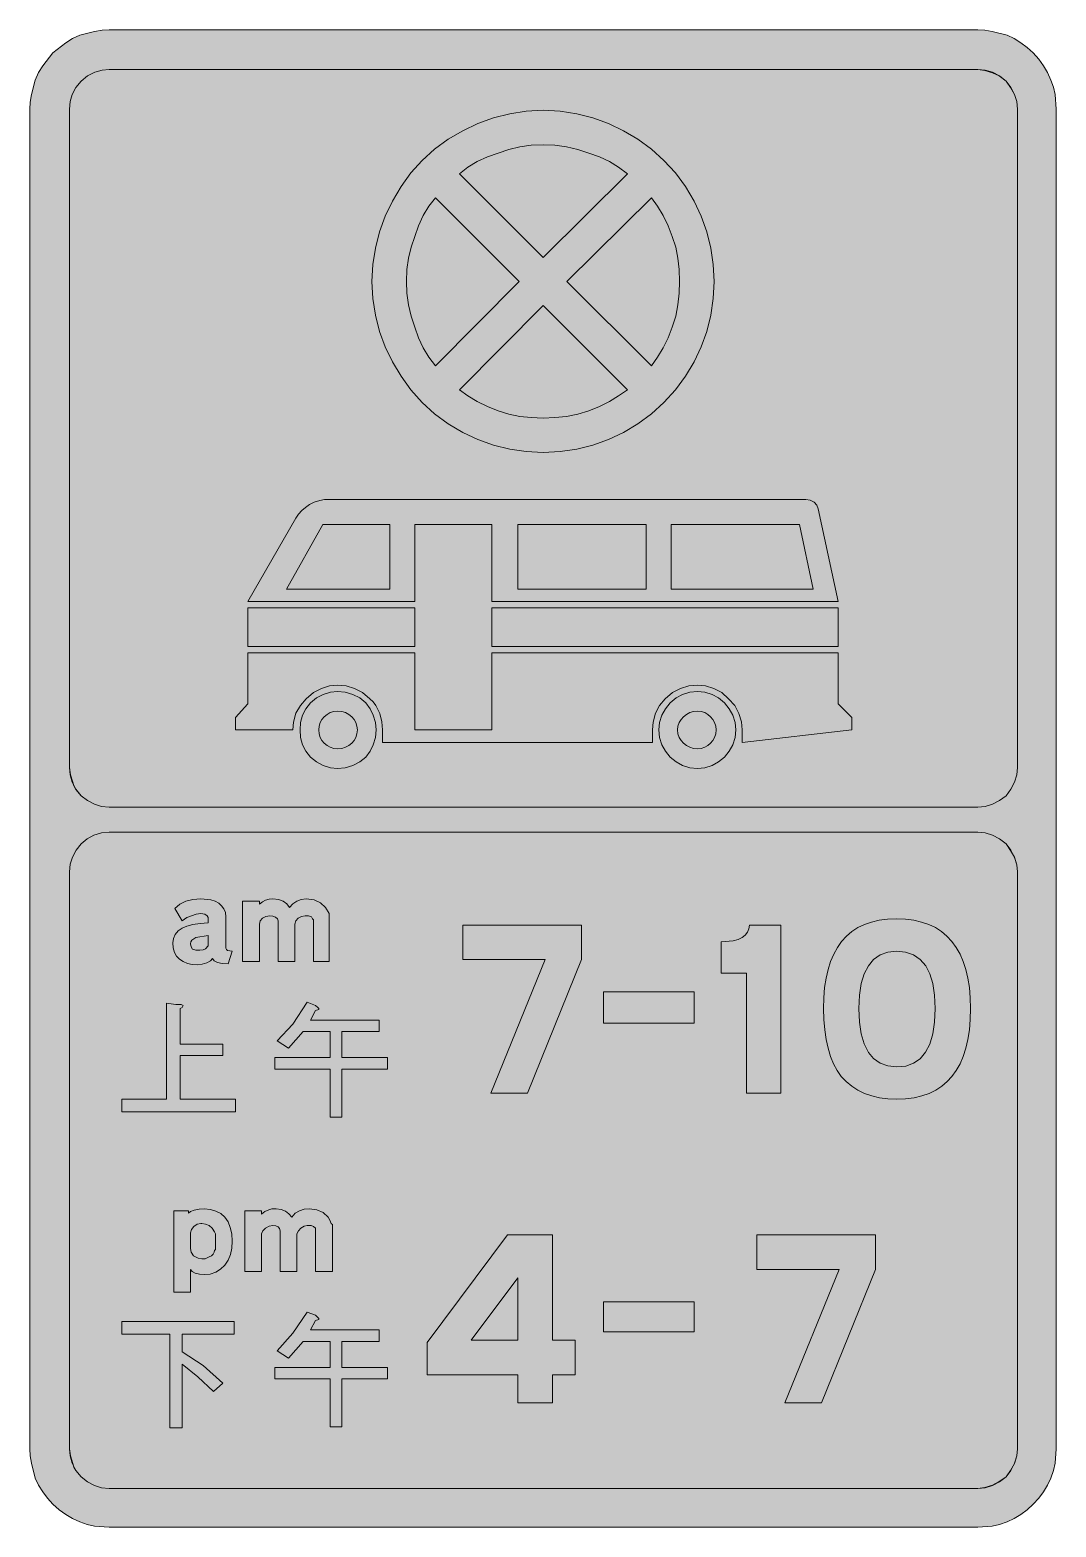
# Model space of a CAD drawing. Header units: metres. Extents: x 196 to 373, y 6 to 264.
import ezdxf

# ---------------------------------------------------------------- set-up
doc = ezdxf.new("R2010")
doc.units = ezdxf.units.M
for name, color, linetype, true_color in [('FILL_BLACK_000000', 7, 'Continuous', 0x000000), ('FILL_BLUE_0000FF', 7, 'Continuous', 0x0000ff), ('FILL_RED_FF0000', 7, 'Continuous', 0xff0000), ('FILL_WHITE_FFFFFF', 7, 'Continuous', 0xffffff), ('FILL_YELLOW_FFFF00', 7, 'Continuous', 0xffff00)]:
    doc.layers.add(name, color=color, linetype=linetype, true_color=true_color)

msp = doc.modelspace()

# ---------------------------------------------------------------- hatches: boundary and pattern name
at = {"layer": 'FILL_BLACK_000000', "true_color": 0x000000}
h = msp.add_hatch(color=7, dxfattribs=at)
h.dxf.hatch_style = 1
h.paths.add_polyline_path([(362.27, 263.63), (364.86, 262.98), (366.07, 262.38), (367.25, 261.65), (368.35, 260.83), (369.36, 259.92), (370.34, 258.83), (371.16, 257.71), (371.84, 256.53), (372.42, 255.24), (372.86, 254), (373.14, 252.72), (373.32, 250.2), (373.32, 19.08), (373.14, 16.63), (372.86, 15.36), (372.42, 14.04), (371.84, 12.83), (371.16, 11.65), (370.34, 10.55), (369.36, 9.54), (368.35, 8.56), (367.25, 7.74), (366.07, 7.06), (364.86, 6.48), (363.54, 6.04), (362.27, 5.76), (359.82, 5.58), (209.88, 5.58), (207.36, 5.76), (206.08, 6.04), (204.84, 6.48), (203.55, 7.06), (202.37, 7.74), (201.25, 8.56), (200.16, 9.54), (199.25, 10.55), (198.43, 11.65), (197.7, 12.83), (197.1, 14.04), (196.45, 16.63), (196.26, 17.86), (196.2, 19.08), (196.2, 250.2), (196.26, 251.44), (196.45, 252.72), (197.1, 255.24), (197.7, 256.53), (198.43, 257.71), (200.16, 259.92), (202.37, 261.65), (203.55, 262.38), (204.84, 262.98), (207.36, 263.63), (208.64, 263.82), (209.88, 263.88), (359.82, 263.88), (361.04, 263.82), (362.27, 263.63)])
h.paths.add_polyline_path([(206.16, 255.98), (205.02, 255.06), (204.1, 253.95), (203.49, 252.76), (203.15, 251.52), (203.04, 250.2), (203.04, 136.62), (203.15, 135.38), (203.49, 134.12), (204.1, 132.9), (205.02, 131.76), (206.13, 130.92), (207.32, 130.3), (208.56, 129.91), (209.88, 129.78), (359.82, 129.78), (361.06, 129.91), (362.32, 130.3), (363.54, 130.92), (364.68, 131.76), (365.52, 132.9), (366.14, 134.12), (366.53, 135.38), (366.66, 136.62), (366.66, 250.2), (366.53, 251.52), (366.14, 252.76), (365.52, 253.95), (364.68, 255.06), (363.54, 255.98), (362.32, 256.59), (361.06, 256.93), (359.82, 257.04), (209.88, 257.04), (208.64, 256.93), (207.38, 256.59), (206.16, 255.98)], flags=16)
h.paths.add_polyline_path([(207.25, 124.94), (206.06, 124.32), (205.02, 123.48), (204.18, 122.37), (203.56, 121.18), (203.17, 119.94), (203.04, 118.62), (203.04, 19.08), (203.15, 17.84), (203.49, 16.58), (204.1, 15.36), (205.02, 14.22), (206.13, 13.38), (207.32, 12.76), (208.56, 12.37), (209.88, 12.24), (359.82, 12.24), (361.06, 12.37), (362.32, 12.76), (363.54, 13.38), (364.68, 14.22), (365.52, 15.36), (366.14, 16.58), (366.53, 17.84), (366.66, 19.08), (366.66, 118.62), (366.53, 119.81), (366.12, 121.14), (365.47, 122.31), (364.68, 123.48), (363.54, 124.32), (362.32, 124.94), (361.06, 125.33), (359.82, 125.46), (209.88, 125.46), (208.54, 125.33), (207.25, 124.94)], flags=16)
h = msp.add_hatch(color=7, dxfattribs=at)
h.dxf.hatch_style = 1
h.paths.add_polyline_path([(332.28, 181.26), (335.7, 165.24), (275.94, 165.24), (275.94, 178.56), (262.62, 178.56), (262.62, 165.24), (233.82, 165.24), (242.1, 179.64), (242.57, 180.31), (243.13, 180.94), (243.77, 181.51), (244.44, 181.98), (245.27, 182.41), (246.24, 182.7), (247.05, 182.86), (247.86, 182.88), (330.12, 182.88), (330.89, 182.75), (331.54, 182.41), (332.02, 181.89), (332.28, 181.26)])
h.paths.add_polyline_path([(302.58, 178.56), (280.44, 178.56), (280.44, 167.4), (302.58, 167.4), (302.58, 178.56)], flags=16)
h.paths.add_polyline_path([(331.38, 167.4), (329.04, 178.56), (306.9, 178.56), (306.9, 167.4), (331.38, 167.4)], flags=16)
h.paths.add_polyline_path([(246.78, 178.56), (240.48, 167.4), (258.3, 167.4), (258.3, 178.56), (246.78, 178.56)], flags=16)
h = msp.add_hatch(color=7, dxfattribs=at)
h.dxf.hatch_style = 1
h.paths.add_polyline_path([(262.62, 164.16), (262.62, 157.5), (233.82, 157.5), (233.82, 164.16), (262.62, 164.16)])
h = msp.add_hatch(color=7, dxfattribs=at)
h.dxf.hatch_style = 1
h.paths.add_polyline_path([(335.7, 164.16), (335.7, 157.5), (275.94, 157.5), (275.94, 164.16), (335.7, 164.16)])
h = msp.add_hatch(color=7, dxfattribs=at)
h.dxf.hatch_style = 1
h.paths.add_polyline_path([(338.04, 145.26), (338.04, 143.1), (319.14, 140.94), (319.14, 143.1), (319, 144.5), (318.58, 145.93), (317.85, 147.3), (316.8, 148.5), (315.6, 149.55), (314.23, 150.28), (312.8, 150.7), (311.4, 150.84), (309.92, 150.7), (308.47, 150.28), (307.1, 149.55), (305.82, 148.5), (304.87, 147.31), (304.2, 145.98), (303.79, 144.47), (303.66, 143.1), (303.66, 140.94), (257.04, 140.94), (257.04, 143.1), (256.93, 144.5), (256.57, 145.93), (255.9, 147.3), (255.44, 147.93), (254.88, 148.5), (253.6, 149.55), (252.22, 150.28), (250.78, 150.7), (249.3, 150.84), (247.92, 150.7), (246.53, 150.28), (245.17, 149.55), (243.9, 148.5), (242.93, 147.31), (242.1, 145.98), (241.69, 144.47), (241.56, 143.1), (231.66, 143.1), (231.66, 145.26), (233.82, 147.6), (233.82, 156.42), (262.62, 156.42), (262.62, 143.1), (275.94, 143.1), (275.94, 156.42), (335.7, 156.42), (335.7, 147.6), (338.04, 145.26)])
h = msp.add_hatch(color=7, dxfattribs=at)
h.dxf.hatch_style = 1
h.paths.add_polyline_path([(255.47, 140.56), (254.9, 139.43), (254.16, 138.42), (253.12, 137.58), (251.93, 136.96), (250.64, 136.57), (249.3, 136.44), (248.06, 136.57), (246.83, 136.96), (245.66, 137.58), (244.62, 138.42), (243.81, 139.43), (243.25, 140.56), (242.92, 141.79), (242.82, 143.1), (242.92, 144.41), (243.25, 145.64), (243.81, 146.77), (244.62, 147.78), (245.66, 148.62), (246.83, 149.24), (248.06, 149.63), (249.3, 149.76), (250.64, 149.63), (251.93, 149.24), (253.12, 148.62), (254.16, 147.78), (254.9, 146.77), (255.47, 145.64), (255.83, 144.41), (255.96, 143.1), (255.83, 141.79), (255.47, 140.56)])
h.paths.add_polyline_path([(252.46, 144.37), (252.16, 144.92), (251.75, 145.39), (251.25, 145.79), (250.67, 146.09), (250.02, 146.27), (249.3, 146.34), (248.64, 146.27), (248.03, 146.09), (247.48, 145.79), (247.01, 145.39), (246.61, 144.92), (246.31, 144.37), (246.13, 143.76), (246.06, 143.1), (246.13, 142.44), (246.31, 141.83), (246.61, 141.28), (247.01, 140.8), (247.48, 140.41), (248.03, 140.11), (248.64, 139.93), (249.3, 139.86), (250.02, 139.93), (250.67, 140.11), (251.25, 140.41), (251.75, 140.8), (252.16, 141.28), (252.46, 141.83), (252.65, 142.44), (252.72, 143.1), (252.65, 143.76), (252.46, 144.37)], flags=16)
h = msp.add_hatch(color=7, dxfattribs=at)
h.dxf.hatch_style = 1
h.paths.add_polyline_path([(317.54, 140.56), (316.92, 139.43), (316.08, 138.42), (315.07, 137.58), (313.94, 136.96), (312.71, 136.57), (311.4, 136.44), (310.09, 136.57), (308.86, 136.96), (307.73, 137.58), (306.72, 138.42), (305.88, 139.43), (305.26, 140.56), (304.87, 141.79), (304.74, 143.1), (304.87, 144.41), (305.26, 145.64), (305.88, 146.77), (306.72, 147.78), (307.73, 148.62), (308.86, 149.24), (310.09, 149.63), (311.4, 149.76), (312.71, 149.63), (313.94, 149.24), (315.07, 148.62), (316.08, 147.78), (316.92, 146.77), (317.54, 145.64), (317.93, 144.41), (318.06, 143.1), (317.93, 141.79), (317.54, 140.56)])
h.paths.add_polyline_path([(314.39, 144.37), (314.09, 144.92), (313.69, 145.39), (313.22, 145.79), (312.67, 146.09), (312.06, 146.27), (311.4, 146.34), (310.74, 146.27), (310.11, 146.09), (309.53, 145.79), (309.01, 145.39), (308.59, 144.92), (308.26, 144.37), (308.05, 143.76), (307.98, 143.1), (308.05, 142.44), (308.26, 141.83), (308.59, 141.28), (309.01, 140.8), (309.53, 140.41), (310.11, 140.11), (310.74, 139.93), (311.4, 139.86), (312.06, 139.93), (312.67, 140.11), (313.22, 140.41), (313.69, 140.8), (314.09, 141.28), (314.39, 141.83), (314.57, 142.44), (314.64, 143.1), (314.57, 143.76), (314.39, 144.37)], flags=16)
h = msp.add_hatch(color=7, dxfattribs=at)
h.dxf.hatch_style = 1
h.paths.add_polyline_path([(229.36, 102.8), (228.6, 102.96), (228.01, 103.25), (227.7, 103.68), (227.36, 103.28), (226.71, 102.94), (225.93, 102.69), (225.18, 102.6), (224.22, 102.66), (223.37, 102.84), (222.63, 103.13), (222.01, 103.54), (221.51, 104.08), (221.16, 104.73), (220.93, 105.49), (220.86, 106.38), (220.96, 107.15), (221.26, 107.84), (221.77, 108.43), (222.48, 108.9), (223.28, 109.27), (224.32, 109.55), (225.57, 109.74), (226.98, 109.8), (226.98, 110.16), (226.96, 110.75), (226.8, 111.06), (226.39, 111.31), (225.72, 111.42), (224.91, 111.31), (224.1, 111.06), (223.29, 110.75), (222.48, 110.16), (221.22, 112.32), (222.1, 113.03), (223.13, 113.54), (224.33, 113.84), (225.72, 113.94), (227.45, 113.78), (228.18, 113.56), (228.78, 113.22), (229.28, 112.78), (229.68, 112.25), (229.94, 111.63), (230.04, 110.88), (230.04, 105.48), (230.11, 105.24), (230.31, 105.07), (231.12, 104.94), (230.4, 102.78), (229.36, 102.8)])
h.paths.add_polyline_path([(224.28, 105.3), (224.84, 105.14), (225.54, 105.12), (226.12, 105.18), (226.53, 105.35), (226.98, 105.84), (226.98, 107.64), (224.82, 107.28), (224.17, 106.81), (223.98, 106.55), (223.92, 106.2), (224.03, 105.68), (224.28, 105.3)], flags=16)
h = msp.add_hatch(color=7, dxfattribs=at)
h.dxf.hatch_style = 1
h.paths.add_polyline_path([(242.48, 110.61), (242.07, 110.15), (241.92, 109.62), (241.92, 103.14), (239.04, 103.14), (239.04, 110.16), (238.92, 110.53), (238.59, 110.81), (238.13, 111), (237.6, 111.06), (236.94, 110.94), (236.36, 110.61), (235.95, 110.15), (235.8, 109.62), (235.8, 103.14), (232.92, 103.14), (232.92, 113.58), (235.8, 113.58), (235.8, 113.04), (236.34, 113.47), (236.88, 113.76), (237.51, 113.92), (238.14, 113.94), (239.12, 113.84), (239.92, 113.56), (240.54, 113.1), (241.02, 112.5), (241.6, 113.1), (242.26, 113.56), (243.02, 113.84), (243.9, 113.94), (245.25, 113.77), (246.35, 113.29), (247.22, 112.5), (247.86, 111.42), (247.86, 111.24), (247.86, 111.06), (247.86, 110.95), (247.86, 110.88), (247.86, 103.14), (245.16, 103.14), (245.16, 110.16), (245.14, 110.34), (244.98, 110.52), (244.8, 110.88), (244.26, 111.04), (243.72, 111.06), (243.06, 110.94), (242.48, 110.61)])
h = msp.add_hatch(color=7, dxfattribs=at)
h.dxf.hatch_style = 1
h.paths.add_polyline_path([(285.12, 103.5), (270.9, 103.5), (270.9, 109.44), (291.42, 109.44), (291.42, 103.5), (282.06, 80.46), (275.76, 80.46), (285.12, 103.5)])
h = msp.add_hatch(color=7, dxfattribs=at)
h.dxf.hatch_style = 1
h.paths.add_polyline_path([(325.8, 80.46), (319.86, 80.46), (319.86, 101.16), (315.54, 101.16), (315.54, 106.56), (317.61, 106.72), (318.43, 106.94), (319.14, 107.28), (319.64, 107.72), (320.04, 108.22), (320.3, 108.8), (320.4, 109.44), (325.8, 109.44), (325.8, 80.46)])
h = msp.add_hatch(color=7, dxfattribs=at)
h.dxf.hatch_style = 1
h.paths.add_polyline_path([(358.36, 91.36), (358.1, 89.71), (357.75, 88.18), (357.29, 86.77), (356.74, 85.5), (356.08, 84.35), (355.32, 83.34), (354.52, 82.45), (353.6, 81.66), (352.57, 80.98), (351.43, 80.41), (350.17, 79.97), (348.81, 79.64), (347.35, 79.45), (345.78, 79.38), (344.27, 79.45), (342.85, 79.64), (341.51, 79.97), (340.27, 80.41), (339.12, 80.98), (338.06, 81.66), (337.1, 82.45), (336.24, 83.34), (335.54, 84.35), (334.93, 85.5), (334.4, 86.77), (333.97, 88.18), (333.63, 89.71), (333.38, 91.36), (333.23, 93.14), (333.18, 95.04), (333.23, 96.9), (333.37, 98.65), (333.62, 100.28), (333.96, 101.79), (334.4, 103.18), (334.94, 104.45), (335.57, 105.6), (336.31, 106.63), (337.14, 107.54), (338.08, 108.33), (339.11, 109), (340.24, 109.54), (341.48, 109.97), (342.81, 110.28), (344.24, 110.46), (345.78, 110.52), (347.32, 110.46), (348.76, 110.28), (350.1, 109.97), (351.35, 109.54), (352.49, 109), (353.54, 108.33), (354.49, 107.54), (355.34, 106.63), (356.09, 105.6), (356.75, 104.45), (357.3, 103.18), (357.75, 101.79), (358.11, 100.28), (358.36, 98.65), (358.51, 96.9), (358.56, 95.04), (358.51, 93.14), (358.36, 91.36)])
h.paths.add_polyline_path([(352.03, 99.34), (351.53, 101.04), (350.82, 102.42), (349.88, 103.5), (348.7, 104.29), (347.33, 104.77), (345.78, 104.94), (344.26, 104.77), (342.94, 104.29), (341.83, 103.5), (340.92, 102.42), (340.21, 101.04), (339.7, 99.34), (339.4, 97.33), (339.3, 95.04), (339.4, 92.67), (339.7, 90.65), (340.21, 88.94), (340.92, 87.48), (341.83, 86.4), (342.94, 85.61), (344.26, 85.13), (345.78, 84.96), (347.36, 85.12), (348.72, 85.6), (349.86, 86.39), (350.8, 87.5), (351.52, 88.92), (352.03, 90.66), (352.34, 92.69), (352.44, 95.04), (352.34, 97.33), (352.03, 99.34)], flags=16)
h = msp.add_hatch(color=7, dxfattribs=at)
h.dxf.hatch_style = 1
h.paths.add_polyline_path([(222.3, 95.76), (222.66, 95.58), (222.48, 95.22), (222.12, 95.04), (222.12, 88.92), (229.5, 88.92), (229.5, 86.94), (222.12, 86.94), (222.12, 79.38), (231.66, 79.38), (231.66, 77.22), (212.04, 77.22), (212.04, 79.38), (219.78, 79.38), (219.78, 95.94), (221.4, 95.76), (222.3, 95.76)])
h = msp.add_hatch(color=7, dxfattribs=at)
h.dxf.hatch_style = 1
h.paths.add_polyline_path([(241.56, 92.34), (244.08, 96.12), (245.52, 95.58), (245.88, 95.22), (246.06, 95.04), (246.06, 94.86), (245.52, 94.68), (244.62, 93.06), (256.5, 93.06), (256.5, 91.08), (250.02, 91.08), (250.02, 86.58), (257.94, 86.58), (257.94, 84.6), (250.02, 84.6), (250.02, 76.32), (248.04, 76.32), (248.04, 84.6), (238.5, 84.6), (238.5, 86.58), (248.04, 86.58), (248.04, 91.08), (243.36, 91.08), (240.84, 88.2), (238.86, 89.46), (241.56, 92.34)])
h = msp.add_hatch(color=7, dxfattribs=at)
h.dxf.hatch_style = 1
h.paths.add_polyline_path([(310.86, 97.92), (310.86, 92.52), (295.2, 92.52), (295.2, 97.92), (310.86, 97.92)])
h = msp.add_hatch(color=7, dxfattribs=at)
h.dxf.hatch_style = 1
h.paths.add_polyline_path([(230.83, 52.63), (230.44, 51.63), (229.86, 50.76), (229.12, 50.05), (228.26, 49.54), (227.3, 49.24), (226.26, 49.14), (225.46, 49.2), (224.75, 49.39), (224.21, 49.67), (223.92, 50.04), (223.92, 46.08), (221.04, 46.08), (221.04, 60.12), (223.56, 60.12), (223.56, 59.76), (223.91, 60.02), (224.57, 60.25), (225.41, 60.42), (226.26, 60.48), (227.35, 60.39), (228.31, 60.11), (229.14, 59.66), (229.84, 59.04), (230.39, 58.25), (230.79, 57.29), (231.04, 56.17), (231.12, 54.9), (231.05, 53.72), (230.83, 52.63)])
h.paths.add_polyline_path([(227.16, 52.2), (227.53, 52.39), (227.81, 52.67), (228, 52.98), (228.06, 53.28), (228.24, 53.46), (228.24, 56.16), (228.06, 56.52), (227.67, 57.12), (227.11, 57.58), (226.49, 57.86), (225.9, 57.96), (225.72, 57.96), (225.06, 57.81), (224.48, 57.42), (224.07, 56.9), (223.92, 56.34), (223.92, 53.64), (224.05, 53.01), (224.46, 52.38), (225.25, 51.97), (225.9, 51.84), (226.46, 51.88), (227.16, 52.2)], flags=16)
h = msp.add_hatch(color=7, dxfattribs=at)
h.dxf.hatch_style = 1
h.paths.add_polyline_path([(242.98, 57.15), (242.54, 56.69), (242.28, 56.16), (242.28, 49.68), (239.4, 49.68), (239.4, 56.7), (239.3, 57.07), (239.04, 57.35), (238.64, 57.54), (238.14, 57.6), (237.48, 57.48), (236.88, 57.15), (236.42, 56.69), (236.16, 56.16), (236.16, 49.68), (233.28, 49.68), (233.28, 60.12), (236.16, 60.12), (236.16, 59.58), (236.72, 60.01), (237.42, 60.3), (237.98, 60.46), (238.68, 60.48), (239.56, 60.38), (240.3, 60.1), (240.91, 59.64), (241.38, 59.04), (241.98, 59.72), (242.71, 60.16), (243.53, 60.41), (244.44, 60.48), (245.71, 60.31), (246.8, 59.83), (247.65, 59.04), (247.98, 58.53), (248.22, 57.96), (248.24, 57.87), (248.4, 57.78), (248.4, 57.6), (248.4, 57.49), (248.4, 57.42), (248.4, 49.68), (245.52, 49.68), (245.52, 56.7), (245.47, 57.13), (245.16, 57.42), (244.75, 57.58), (244.08, 57.6), (243.52, 57.48), (242.98, 57.15)])
h = msp.add_hatch(color=7, dxfattribs=at)
h.dxf.hatch_style = 1
h.paths.add_polyline_path([(290.34, 31.86), (286.38, 31.86), (286.38, 27), (280.44, 27), (280.44, 31.86), (264.78, 31.86), (264.78, 37.44), (278.64, 55.98), (286.38, 55.98), (286.38, 37.8), (290.34, 37.8), (290.34, 31.86)])
h.paths.add_polyline_path([(280.44, 37.8), (280.44, 48.6), (272.34, 37.8), (280.44, 37.8)], flags=16)
h = msp.add_hatch(color=7, dxfattribs=at)
h.dxf.hatch_style = 1
h.paths.add_polyline_path([(335.88, 50.04), (321.66, 50.04), (321.66, 55.98), (342.18, 55.98), (342.18, 50.04), (332.82, 27), (326.52, 27), (335.88, 50.04)])
h = msp.add_hatch(color=7, dxfattribs=at)
h.dxf.hatch_style = 1
h.paths.add_polyline_path([(310.86, 44.46), (310.86, 39.24), (295.2, 39.24), (295.2, 44.46), (310.86, 44.46)])
h = msp.add_hatch(color=7, dxfattribs=at)
h.dxf.hatch_style = 1
h.paths.add_polyline_path([(241.56, 39.06), (244.08, 42.66), (245.52, 42.12), (246.06, 41.58), (246.06, 41.4), (245.52, 41.22), (244.62, 39.6), (256.5, 39.6), (256.5, 37.62), (250.02, 37.62), (250.02, 33.12), (257.94, 33.12), (257.94, 31.14), (250.02, 31.14), (250.02, 22.86), (248.04, 22.86), (248.04, 31.14), (238.5, 31.14), (238.5, 33.12), (248.04, 33.12), (248.04, 37.62), (243.36, 37.62), (240.84, 34.74), (238.86, 36), (241.56, 39.06)])
h = msp.add_hatch(color=7, dxfattribs=at)
h.dxf.hatch_style = 1
h.paths.add_polyline_path([(231.48, 41.04), (231.48, 38.88), (222.48, 38.88), (222.48, 35.82), (226.08, 33.48), (229.5, 30.42), (227.88, 28.98), (225.18, 31.5), (222.48, 33.66), (222.48, 22.68), (220.32, 22.68), (220.32, 38.88), (212.04, 38.88), (212.04, 41.04), (231.48, 41.04)])
at = {"layer": 'FILL_BLUE_0000FF', "true_color": 0x0000ff}
h = msp.add_hatch(color=7, dxfattribs=at)
h.dxf.hatch_style = 1
h.paths.add_polyline_path([(271.81, 240.18), (273.42, 241.18), (275.17, 242), (277.02, 242.64), (278.84, 243.24), (280.75, 243.7), (282.74, 243.98), (284.76, 244.08), (286.78, 243.98), (288.79, 243.7), (290.76, 243.24), (292.68, 242.64), (294.51, 242), (296.21, 241.18), (297.82, 240.18), (299.34, 239.04), (284.76, 224.64), (270.36, 239.04), (271.81, 240.18)])
h = msp.add_hatch(color=7, dxfattribs=at)
h.dxf.hatch_style = 1
h.paths.add_polyline_path([(265.08, 207.44), (264.08, 209.05), (263.26, 210.75), (262.62, 212.58), (262.02, 214.5), (261.56, 216.47), (261.28, 218.48), (261.18, 220.5), (261.28, 222.52), (261.56, 224.5), (262.02, 226.42), (262.62, 228.24), (263.26, 230.09), (264.08, 231.84), (265.08, 233.45), (266.22, 234.9), (280.62, 220.5), (266.22, 205.92), (265.08, 207.44)])
h = msp.add_hatch(color=7, dxfattribs=at)
h.dxf.hatch_style = 1
h.paths.add_polyline_path([(288.9, 220.5), (303.48, 234.9), (304.52, 233.45), (305.48, 231.84), (306.34, 230.09), (307.08, 228.24), (307.66, 226.42), (308.05, 224.5), (308.27, 222.52), (308.34, 220.5), (308.27, 218.48), (308.05, 216.47), (307.66, 214.5), (307.08, 212.58), (306.34, 210.75), (305.48, 209.05), (304.52, 207.44), (303.48, 205.92), (288.9, 220.5)])
h = msp.add_hatch(color=7, dxfattribs=at)
h.dxf.hatch_style = 1
h.paths.add_polyline_path([(284.76, 216.36), (299.34, 201.78), (297.82, 200.74), (296.21, 199.78), (294.51, 198.92), (292.68, 198.18), (290.76, 197.6), (288.79, 197.21), (286.78, 196.99), (284.76, 196.92), (282.74, 196.99), (280.75, 197.21), (278.84, 197.6), (277.02, 198.18), (275.17, 198.92), (273.42, 199.78), (271.81, 200.74), (270.36, 201.78), (284.76, 216.36)])
at = {"layer": 'FILL_RED_FF0000', "true_color": 0xff0000}
h = msp.add_hatch(color=7, dxfattribs=at)
h.dxf.hatch_style = 1
h.paths.add_polyline_path([(314.14, 217.56), (313.71, 214.68), (313.02, 211.88), (312.05, 209.18), (310.83, 206.59), (309.34, 204.12), (307.61, 201.79), (305.64, 199.62), (303.47, 197.65), (301.14, 195.92), (298.67, 194.43), (296.08, 193.21), (293.38, 192.24), (290.58, 191.55), (287.7, 191.12), (284.76, 190.98), (281.87, 191.12), (279.02, 191.55), (276.22, 192.24), (273.51, 193.21), (270.9, 194.43), (268.41, 195.92), (266.06, 197.65), (263.88, 199.62), (261.96, 201.79), (260.25, 204.12), (258.77, 206.59), (257.53, 209.18), (256.55, 211.88), (255.83, 214.68), (255.39, 217.56), (255.24, 220.5), (255.39, 223.39), (255.83, 226.24), (256.55, 229.04), (257.53, 231.75), (258.77, 234.36), (260.25, 236.85), (261.96, 239.2), (263.88, 241.38), (266.06, 243.3), (268.41, 245.01), (270.9, 246.49), (273.51, 247.72), (276.22, 248.71), (279.02, 249.43), (281.87, 249.87), (284.76, 250.02), (287.7, 249.87), (290.58, 249.43), (293.38, 248.71), (296.08, 247.72), (298.67, 246.49), (301.14, 245.01), (303.47, 243.3), (305.64, 241.38), (307.61, 239.2), (309.34, 236.85), (310.83, 234.36), (312.05, 231.75), (313.02, 229.04), (313.71, 226.24), (314.14, 223.39), (314.28, 220.5), (314.14, 217.56)])
at = {"layer": 'FILL_WHITE_FFFFFF', "true_color": 0xffffff}
h = msp.add_hatch(color=7, dxfattribs=at)
h.dxf.hatch_style = 1
h.paths.add_polyline_path([(359.82, 125.46), (361.06, 125.33), (362.32, 124.94), (363.54, 124.32), (364.68, 123.48), (365.52, 122.34), (366.14, 121.12), (366.53, 119.86), (366.66, 118.62), (366.66, 19.08), (366.53, 17.89), (366.12, 16.56), (365.47, 15.32), (364.68, 14.22), (363.51, 13.43), (362.34, 12.78), (361.01, 12.38), (359.82, 12.24), (209.88, 12.24), (208.56, 12.37), (207.32, 12.76), (206.13, 13.38), (205.02, 14.22), (204.1, 15.32), (203.78, 15.92), (203.58, 16.56), (203.18, 17.89), (203.04, 19.08), (203.04, 118.62), (203.17, 119.94), (203.56, 121.18), (204.18, 122.37), (205.02, 123.48), (206.06, 124.32), (207.25, 124.94), (208.54, 125.33), (209.88, 125.46), (359.82, 125.46)])
at = {"layer": 'FILL_YELLOW_FFFF00', "true_color": 0xffff00}
h = msp.add_hatch(color=7, dxfattribs=at)
h.dxf.hatch_style = 1
h.paths.add_polyline_path([(359.82, 257.04), (361.01, 256.9), (362.34, 256.5), (363.51, 255.98), (364.68, 255.06), (365.47, 253.96), (366.12, 252.72), (366.53, 251.53), (366.66, 250.2), (366.66, 136.62), (366.53, 135.38), (366.14, 134.12), (365.52, 132.9), (364.68, 131.76), (363.54, 130.92), (362.32, 130.3), (361.06, 129.91), (359.82, 129.78), (209.88, 129.78), (208.56, 129.91), (207.32, 130.3), (206.13, 130.92), (205.02, 131.76), (204.1, 132.86), (203.78, 133.46), (203.58, 134.1), (203.18, 135.36), (203.04, 136.62), (203.04, 250.2), (203.15, 251.52), (203.49, 252.76), (204.1, 253.95), (205.02, 255.06), (206.16, 255.98), (207.38, 256.59), (208.64, 256.93), (209.88, 257.04), (359.82, 257.04)])

# ---------------------------------------------------------------- linework, layer by layer
at = {"layer": 'FILL_BLACK_000000', "lineweight": 0, "true_color": 0x000000}
for points in [[(362.27, 263.63), (364.86, 262.98), (366.07, 262.38), (367.25, 261.65), (368.35, 260.83), (369.36, 259.92), (370.34, 258.83), (371.16, 257.71), (371.84, 256.53), (372.42, 255.24), (372.86, 254), (373.14, 252.72), (373.32, 250.2), (373.32, 19.08), (373.14, 16.63), (372.86, 15.36), (372.42, 14.04), (371.84, 12.83), (371.16, 11.65), (370.34, 10.55), (369.36, 9.54), (368.35, 8.56), (367.25, 7.74), (366.07, 7.06), (364.86, 6.48), (363.54, 6.04), (362.27, 5.76), (359.82, 5.58), (209.88, 5.58), (207.36, 5.76), (206.08, 6.04), (204.84, 6.48), (203.55, 7.06), (202.37, 7.74), (201.25, 8.56), (200.16, 9.54), (199.25, 10.55), (198.43, 11.65), (197.7, 12.83), (197.1, 14.04), (196.45, 16.63), (196.26, 17.86), (196.2, 19.08), (196.2, 250.2), (196.26, 251.44), (196.45, 252.72), (197.1, 255.24), (197.7, 256.53), (198.43, 257.71), (200.16, 259.92), (202.37, 261.65), (203.55, 262.38), (204.84, 262.98), (207.36, 263.63), (208.64, 263.82), (209.88, 263.88), (359.82, 263.88), (361.04, 263.82)], [(206.16, 255.98), (205.02, 255.06), (204.1, 253.95), (203.49, 252.76), (203.15, 251.52), (203.04, 250.2), (203.04, 136.62), (203.15, 135.38), (203.49, 134.12), (204.1, 132.9), (205.02, 131.76), (206.13, 130.92), (207.32, 130.3), (208.56, 129.91), (209.88, 129.78), (359.82, 129.78), (361.06, 129.91), (362.32, 130.3), (363.54, 130.92), (364.68, 131.76), (365.52, 132.9), (366.14, 134.12), (366.53, 135.38), (366.66, 136.62), (366.66, 250.2), (366.53, 251.52), (366.14, 252.76), (365.52, 253.95), (364.68, 255.06), (363.54, 255.98), (362.32, 256.59), (361.06, 256.93), (359.82, 257.04), (209.88, 257.04), (208.64, 256.93), (207.38, 256.59)], [(332.28, 181.26), (335.7, 165.24), (275.94, 165.24), (275.94, 178.56), (262.62, 178.56), (262.62, 165.24), (233.82, 165.24), (242.1, 179.64), (242.57, 180.31), (243.13, 180.94), (243.77, 181.51), (244.44, 181.98), (245.27, 182.41), (246.24, 182.7), (247.05, 182.86), (247.86, 182.88), (330.12, 182.88), (330.89, 182.75), (331.54, 182.41), (332.02, 181.89)], [(246.78, 178.56), (240.48, 167.4), (258.3, 167.4), (258.3, 178.56)], [(302.58, 178.56), (280.44, 178.56), (280.44, 167.4), (302.58, 167.4)], [(331.38, 167.4), (329.04, 178.56), (306.9, 178.56), (306.9, 167.4)], [(262.62, 164.16), (262.62, 157.5), (233.82, 157.5), (233.82, 164.16)], [(335.7, 164.16), (335.7, 157.5), (275.94, 157.5), (275.94, 164.16)], [(338.04, 145.26), (338.04, 143.1), (319.14, 140.94), (319.14, 143.1), (319, 144.5), (318.58, 145.93), (317.85, 147.3), (316.8, 148.5), (315.6, 149.55), (314.23, 150.28), (312.8, 150.7), (311.4, 150.84), (309.92, 150.7), (308.47, 150.28), (307.1, 149.55), (305.82, 148.5), (304.87, 147.31), (304.2, 145.98), (303.79, 144.47), (303.66, 143.1), (303.66, 140.94), (257.04, 140.94), (257.04, 143.1), (256.93, 144.5), (256.57, 145.93), (255.9, 147.3), (255.44, 147.93), (254.88, 148.5), (253.6, 149.55), (252.22, 150.28), (250.78, 150.7), (249.3, 150.84), (247.92, 150.7), (246.53, 150.28), (245.17, 149.55), (243.9, 148.5), (242.93, 147.31), (242.1, 145.98), (241.69, 144.47), (241.56, 143.1), (231.66, 143.1), (231.66, 145.26), (233.82, 147.6), (233.82, 156.42), (262.62, 156.42), (262.62, 143.1), (275.94, 143.1), (275.94, 156.42), (335.7, 156.42), (335.7, 147.6)], [(255.47, 140.56), (254.9, 139.43), (254.16, 138.42), (253.12, 137.58), (251.93, 136.96), (250.64, 136.57), (249.3, 136.44), (248.06, 136.57), (246.83, 136.96), (245.66, 137.58), (244.62, 138.42), (243.81, 139.43), (243.25, 140.56), (242.92, 141.79), (242.82, 143.1), (242.92, 144.41), (243.25, 145.64), (243.81, 146.77), (244.62, 147.78), (245.66, 148.62), (246.83, 149.24), (248.06, 149.63), (249.3, 149.76), (250.64, 149.63), (251.93, 149.24), (253.12, 148.62), (254.16, 147.78), (254.9, 146.77), (255.47, 145.64), (255.83, 144.41), (255.96, 143.1), (255.83, 141.79)], [(317.54, 140.56), (316.92, 139.43), (316.08, 138.42), (315.07, 137.58), (313.94, 136.96), (312.71, 136.57), (311.4, 136.44), (310.09, 136.57), (308.86, 136.96), (307.73, 137.58), (306.72, 138.42), (305.88, 139.43), (305.26, 140.56), (304.87, 141.79), (304.74, 143.1), (304.87, 144.41), (305.26, 145.64), (305.88, 146.77), (306.72, 147.78), (307.73, 148.62), (308.86, 149.24), (310.09, 149.63), (311.4, 149.76), (312.71, 149.63), (313.94, 149.24), (315.07, 148.62), (316.08, 147.78), (316.92, 146.77), (317.54, 145.64), (317.93, 144.41), (318.06, 143.1), (317.93, 141.79)], [(252.46, 144.37), (252.16, 144.92), (251.75, 145.39), (251.25, 145.79), (250.67, 146.09), (250.02, 146.27), (249.3, 146.34), (248.64, 146.27), (248.03, 146.09), (247.48, 145.79), (247.01, 145.39), (246.61, 144.92), (246.31, 144.37), (246.13, 143.76), (246.06, 143.1), (246.13, 142.44), (246.31, 141.83), (246.61, 141.28), (247.01, 140.8), (247.48, 140.41), (248.03, 140.11), (248.64, 139.93), (249.3, 139.86), (250.02, 139.93), (250.67, 140.11), (251.25, 140.41), (251.75, 140.8), (252.16, 141.28), (252.46, 141.83), (252.65, 142.44), (252.72, 143.1), (252.65, 143.76)], [(314.39, 144.37), (314.09, 144.92), (313.69, 145.39), (313.22, 145.79), (312.67, 146.09), (312.06, 146.27), (311.4, 146.34), (310.74, 146.27), (310.11, 146.09), (309.53, 145.79), (309.01, 145.39), (308.59, 144.92), (308.26, 144.37), (308.05, 143.76), (307.98, 143.1), (308.05, 142.44), (308.26, 141.83), (308.59, 141.28), (309.01, 140.8), (309.53, 140.41), (310.11, 140.11), (310.74, 139.93), (311.4, 139.86), (312.06, 139.93), (312.67, 140.11), (313.22, 140.41), (313.69, 140.8), (314.09, 141.28), (314.39, 141.83), (314.57, 142.44), (314.64, 143.1), (314.57, 143.76)], [(207.25, 124.94), (206.06, 124.32), (205.02, 123.48), (204.18, 122.37), (203.56, 121.18), (203.17, 119.94), (203.04, 118.62), (203.04, 19.08), (203.15, 17.84), (203.49, 16.58), (204.1, 15.36), (205.02, 14.22), (206.13, 13.38), (207.32, 12.76), (208.56, 12.37), (209.88, 12.24), (359.82, 12.24), (361.06, 12.37), (362.32, 12.76), (363.54, 13.38), (364.68, 14.22), (365.52, 15.36), (366.14, 16.58), (366.53, 17.84), (366.66, 19.08), (366.66, 118.62), (366.53, 119.81), (366.12, 121.14), (365.47, 122.31), (364.68, 123.48), (363.54, 124.32), (362.32, 124.94), (361.06, 125.33), (359.82, 125.46), (209.88, 125.46), (208.54, 125.33)], [(229.36, 102.8), (228.6, 102.96), (228.01, 103.25), (227.7, 103.68), (227.36, 103.28), (226.71, 102.94), (225.93, 102.69), (225.18, 102.6), (224.22, 102.66), (223.37, 102.84), (222.63, 103.13), (222.01, 103.54), (221.51, 104.08), (221.16, 104.73), (220.93, 105.49), (220.86, 106.38), (220.96, 107.15), (221.26, 107.84), (221.77, 108.43), (222.48, 108.9), (223.28, 109.27), (224.32, 109.55), (225.57, 109.74), (226.98, 109.8), (226.98, 110.16), (226.96, 110.75), (226.8, 111.06), (226.39, 111.31), (225.72, 111.42), (224.91, 111.31), (224.1, 111.06), (223.29, 110.75), (222.48, 110.16), (221.22, 112.32), (222.1, 113.03), (223.13, 113.54), (224.33, 113.84), (225.72, 113.94), (227.45, 113.78), (228.18, 113.56), (228.78, 113.22), (229.28, 112.78), (229.68, 112.25), (229.94, 111.63), (230.04, 110.88), (230.04, 105.48), (230.11, 105.24), (230.31, 105.07), (231.12, 104.94), (230.4, 102.78)], [(242.48, 110.61), (242.07, 110.15), (241.92, 109.62), (241.92, 103.14), (239.04, 103.14), (239.04, 110.16), (238.92, 110.53), (238.59, 110.81), (238.13, 111), (237.6, 111.06), (236.94, 110.94), (236.36, 110.61), (235.95, 110.15), (235.8, 109.62), (235.8, 103.14), (232.92, 103.14), (232.92, 113.58), (235.8, 113.58), (235.8, 113.04), (236.34, 113.47), (236.88, 113.76), (237.51, 113.92), (238.14, 113.94), (239.12, 113.84), (239.92, 113.56), (240.54, 113.1), (241.02, 112.5), (241.6, 113.1), (242.26, 113.56), (243.02, 113.84), (243.9, 113.94), (245.25, 113.77), (246.35, 113.29), (247.22, 112.5), (247.86, 111.42), (247.86, 111.24), (247.86, 111.06), (247.86, 110.95), (247.86, 110.88), (247.86, 103.14), (245.16, 103.14), (245.16, 110.16), (245.14, 110.34), (244.98, 110.52), (244.8, 110.88), (244.26, 111.04), (243.72, 111.06), (243.06, 110.94)], [(285.12, 103.5), (270.9, 103.5), (270.9, 109.44), (291.42, 109.44), (291.42, 103.5), (282.06, 80.46), (275.76, 80.46)], [(325.8, 80.46), (319.86, 80.46), (319.86, 101.16), (315.54, 101.16), (315.54, 106.56), (317.61, 106.72), (318.43, 106.94), (319.14, 107.28), (319.64, 107.72), (320.04, 108.22), (320.3, 108.8), (320.4, 109.44), (325.8, 109.44)], [(358.36, 91.36), (358.1, 89.71), (357.75, 88.18), (357.29, 86.77), (356.74, 85.5), (356.08, 84.35), (355.32, 83.34), (354.52, 82.45), (353.6, 81.66), (352.57, 80.98), (351.43, 80.41), (350.17, 79.97), (348.81, 79.64), (347.35, 79.45), (345.78, 79.38), (344.27, 79.45), (342.85, 79.64), (341.51, 79.97), (340.27, 80.41), (339.12, 80.98), (338.06, 81.66), (337.1, 82.45), (336.24, 83.34), (335.54, 84.35), (334.93, 85.5), (334.4, 86.77), (333.97, 88.18), (333.63, 89.71), (333.38, 91.36), (333.23, 93.14), (333.18, 95.04), (333.23, 96.9), (333.37, 98.65), (333.62, 100.28), (333.96, 101.79), (334.4, 103.18), (334.94, 104.45), (335.57, 105.6), (336.31, 106.63), (337.14, 107.54), (338.08, 108.33), (339.11, 109), (340.24, 109.54), (341.48, 109.97), (342.81, 110.28), (344.24, 110.46), (345.78, 110.52), (347.32, 110.46), (348.76, 110.28), (350.1, 109.97), (351.35, 109.54), (352.49, 109), (353.54, 108.33), (354.49, 107.54), (355.34, 106.63), (356.09, 105.6), (356.75, 104.45), (357.3, 103.18), (357.75, 101.79), (358.11, 100.28), (358.36, 98.65), (358.51, 96.9), (358.56, 95.04), (358.51, 93.14)], [(224.28, 105.3), (224.84, 105.14), (225.54, 105.12), (226.12, 105.18), (226.53, 105.35), (226.98, 105.84), (226.98, 107.64), (224.82, 107.28), (224.17, 106.81), (223.98, 106.55), (223.92, 106.2), (224.03, 105.68)], [(352.03, 99.34), (351.53, 101.04), (350.82, 102.42), (349.88, 103.5), (348.7, 104.29), (347.33, 104.77), (345.78, 104.94), (344.26, 104.77), (342.94, 104.29), (341.83, 103.5), (340.92, 102.42), (340.21, 101.04), (339.7, 99.34), (339.4, 97.33), (339.3, 95.04), (339.4, 92.67), (339.7, 90.65), (340.21, 88.94), (340.92, 87.48), (341.83, 86.4), (342.94, 85.61), (344.26, 85.13), (345.78, 84.96), (347.36, 85.12), (348.72, 85.6), (349.86, 86.39), (350.8, 87.5), (351.52, 88.92), (352.03, 90.66), (352.34, 92.69), (352.44, 95.04), (352.34, 97.33)], [(222.3, 95.76), (222.66, 95.58), (222.48, 95.22), (222.12, 95.04), (222.12, 88.92), (229.5, 88.92), (229.5, 86.94), (222.12, 86.94), (222.12, 79.38), (231.66, 79.38), (231.66, 77.22), (212.04, 77.22), (212.04, 79.38), (219.78, 79.38), (219.78, 95.94), (221.4, 95.76)], [(241.56, 92.34), (244.08, 96.12), (245.52, 95.58), (245.88, 95.22), (246.06, 95.04), (246.06, 94.86), (245.52, 94.68), (244.62, 93.06), (256.5, 93.06), (256.5, 91.08), (250.02, 91.08), (250.02, 86.58), (257.94, 86.58), (257.94, 84.6), (250.02, 84.6), (250.02, 76.32), (248.04, 76.32), (248.04, 84.6), (238.5, 84.6), (238.5, 86.58), (248.04, 86.58), (248.04, 91.08), (243.36, 91.08), (240.84, 88.2), (238.86, 89.46)], [(310.86, 97.92), (310.86, 92.52), (295.2, 92.52), (295.2, 97.92)], [(230.83, 52.63), (230.44, 51.63), (229.86, 50.76), (229.12, 50.05), (228.26, 49.54), (227.3, 49.24), (226.26, 49.14), (225.46, 49.2), (224.75, 49.39), (224.21, 49.67), (223.92, 50.04), (223.92, 46.08), (221.04, 46.08), (221.04, 60.12), (223.56, 60.12), (223.56, 59.76), (223.91, 60.02), (224.57, 60.25), (225.41, 60.42), (226.26, 60.48), (227.35, 60.39), (228.31, 60.11), (229.14, 59.66), (229.84, 59.04), (230.39, 58.25), (230.79, 57.29), (231.04, 56.17), (231.12, 54.9), (231.05, 53.72)], [(242.98, 57.15), (242.54, 56.69), (242.28, 56.16), (242.28, 49.68), (239.4, 49.68), (239.4, 56.7), (239.3, 57.07), (239.04, 57.35), (238.64, 57.54), (238.14, 57.6), (237.48, 57.48), (236.88, 57.15), (236.42, 56.69), (236.16, 56.16), (236.16, 49.68), (233.28, 49.68), (233.28, 60.12), (236.16, 60.12), (236.16, 59.58), (236.72, 60.01), (237.42, 60.3), (237.98, 60.46), (238.68, 60.48), (239.56, 60.38), (240.3, 60.1), (240.91, 59.64), (241.38, 59.04), (241.98, 59.72), (242.71, 60.16), (243.53, 60.41), (244.44, 60.48), (245.71, 60.31), (246.8, 59.83), (247.65, 59.04), (247.98, 58.53), (248.22, 57.96), (248.24, 57.87), (248.4, 57.78), (248.4, 57.6), (248.4, 57.49), (248.4, 57.42), (248.4, 49.68), (245.52, 49.68), (245.52, 56.7), (245.47, 57.13), (245.16, 57.42), (244.75, 57.58), (244.08, 57.6), (243.52, 57.48)], [(227.16, 52.2), (227.53, 52.39), (227.81, 52.67), (228, 52.98), (228.06, 53.28), (228.24, 53.46), (228.24, 56.16), (228.06, 56.52), (227.67, 57.12), (227.11, 57.58), (226.49, 57.86), (225.9, 57.96), (225.72, 57.96), (225.06, 57.81), (224.48, 57.42), (224.07, 56.9), (223.92, 56.34), (223.92, 53.64), (224.05, 53.01), (224.46, 52.38), (225.25, 51.97), (225.9, 51.84), (226.46, 51.88)], [(290.34, 31.86), (286.38, 31.86), (286.38, 27), (280.44, 27), (280.44, 31.86), (264.78, 31.86), (264.78, 37.44), (278.64, 55.98), (286.38, 55.98), (286.38, 37.8), (290.34, 37.8)], [(335.88, 50.04), (321.66, 50.04), (321.66, 55.98), (342.18, 55.98), (342.18, 50.04), (332.82, 27), (326.52, 27)], [(280.44, 37.8), (280.44, 48.6), (272.34, 37.8)], [(310.86, 44.46), (310.86, 39.24), (295.2, 39.24), (295.2, 44.46)], [(241.56, 39.06), (244.08, 42.66), (245.52, 42.12), (246.06, 41.58), (246.06, 41.4), (245.52, 41.22), (244.62, 39.6), (256.5, 39.6), (256.5, 37.62), (250.02, 37.62), (250.02, 33.12), (257.94, 33.12), (257.94, 31.14), (250.02, 31.14), (250.02, 22.86), (248.04, 22.86), (248.04, 31.14), (238.5, 31.14), (238.5, 33.12), (248.04, 33.12), (248.04, 37.62), (243.36, 37.62), (240.84, 34.74), (238.86, 36)], [(231.48, 41.04), (231.48, 38.88), (222.48, 38.88), (222.48, 35.82), (226.08, 33.48), (229.5, 30.42), (227.88, 28.98), (225.18, 31.5), (222.48, 33.66), (222.48, 22.68), (220.32, 22.68), (220.32, 38.88), (212.04, 38.88), (212.04, 41.04)]]:
    msp.add_lwpolyline(points, close=True, dxfattribs=at)
at = {"layer": 'FILL_BLUE_0000FF', "lineweight": 0, "true_color": 0x0000ff}
for points in [[(271.81, 240.18), (273.42, 241.18), (275.17, 242), (277.02, 242.64), (278.84, 243.24), (280.75, 243.7), (282.74, 243.98), (284.76, 244.08), (286.78, 243.98), (288.79, 243.7), (290.76, 243.24), (292.68, 242.64), (294.51, 242), (296.21, 241.18), (297.82, 240.18), (299.34, 239.04), (284.76, 224.64), (270.36, 239.04)], [(265.08, 207.44), (264.08, 209.05), (263.26, 210.75), (262.62, 212.58), (262.02, 214.5), (261.56, 216.47), (261.28, 218.48), (261.18, 220.5), (261.28, 222.52), (261.56, 224.5), (262.02, 226.42), (262.62, 228.24), (263.26, 230.09), (264.08, 231.84), (265.08, 233.45), (266.22, 234.9), (280.62, 220.5), (266.22, 205.92)], [(288.9, 220.5), (303.48, 234.9), (304.52, 233.45), (305.48, 231.84), (306.34, 230.09), (307.08, 228.24), (307.66, 226.42), (308.05, 224.5), (308.27, 222.52), (308.34, 220.5), (308.27, 218.48), (308.05, 216.47), (307.66, 214.5), (307.08, 212.58), (306.34, 210.75), (305.48, 209.05), (304.52, 207.44), (303.48, 205.92)], [(284.76, 216.36), (299.34, 201.78), (297.82, 200.74), (296.21, 199.78), (294.51, 198.92), (292.68, 198.18), (290.76, 197.6), (288.79, 197.21), (286.78, 196.99), (284.76, 196.92), (282.74, 196.99), (280.75, 197.21), (278.84, 197.6), (277.02, 198.18), (275.17, 198.92), (273.42, 199.78), (271.81, 200.74), (270.36, 201.78)]]:
    msp.add_lwpolyline(points, close=True, dxfattribs=at)
at = {"layer": 'FILL_RED_FF0000', "lineweight": 0, "true_color": 0xff0000}
msp.add_lwpolyline([(314.14, 217.56), (313.71, 214.68), (313.02, 211.88), (312.05, 209.18), (310.83, 206.59), (309.34, 204.12), (307.61, 201.79), (305.64, 199.62), (303.47, 197.65), (301.14, 195.92), (298.67, 194.43), (296.08, 193.21), (293.38, 192.24), (290.58, 191.55), (287.7, 191.12), (284.76, 190.98), (281.87, 191.12), (279.02, 191.55), (276.22, 192.24), (273.51, 193.21), (270.9, 194.43), (268.41, 195.92), (266.06, 197.65), (263.88, 199.62), (261.96, 201.79), (260.25, 204.12), (258.77, 206.59), (257.53, 209.18), (256.55, 211.88), (255.83, 214.68), (255.39, 217.56), (255.24, 220.5), (255.39, 223.39), (255.83, 226.24), (256.55, 229.04), (257.53, 231.75), (258.77, 234.36), (260.25, 236.85), (261.96, 239.2), (263.88, 241.38), (266.06, 243.3), (268.41, 245.01), (270.9, 246.49), (273.51, 247.72), (276.22, 248.71), (279.02, 249.43), (281.87, 249.87), (284.76, 250.02), (287.7, 249.87), (290.58, 249.43), (293.38, 248.71), (296.08, 247.72), (298.67, 246.49), (301.14, 245.01), (303.47, 243.3), (305.64, 241.38), (307.61, 239.2), (309.34, 236.85), (310.83, 234.36), (312.05, 231.75), (313.02, 229.04), (313.71, 226.24), (314.14, 223.39), (314.28, 220.5)], close=True, dxfattribs=at)
at = {"layer": 'FILL_WHITE_FFFFFF', "lineweight": 0, "true_color": 0xffffff}
msp.add_lwpolyline([(359.82, 125.46), (361.06, 125.33), (362.32, 124.94), (363.54, 124.32), (364.68, 123.48), (365.52, 122.34), (366.14, 121.12), (366.53, 119.86), (366.66, 118.62), (366.66, 19.08), (366.53, 17.89), (366.12, 16.56), (365.47, 15.32), (364.68, 14.22), (363.51, 13.43), (362.34, 12.78), (361.01, 12.38), (359.82, 12.24), (209.88, 12.24), (208.56, 12.37), (207.32, 12.76), (206.13, 13.38), (205.02, 14.22), (204.1, 15.32), (203.78, 15.92), (203.58, 16.56), (203.18, 17.89), (203.04, 19.08), (203.04, 118.62), (203.17, 119.94), (203.56, 121.18), (204.18, 122.37), (205.02, 123.48), (206.06, 124.32), (207.25, 124.94), (208.54, 125.33), (209.88, 125.46)], close=True, dxfattribs=at)
at = {"layer": 'FILL_YELLOW_FFFF00', "lineweight": 0, "true_color": 0xffff00}
msp.add_lwpolyline([(359.82, 257.04), (361.01, 256.9), (362.34, 256.5), (363.51, 255.98), (364.68, 255.06), (365.47, 253.96), (366.12, 252.72), (366.53, 251.53), (366.66, 250.2), (366.66, 136.62), (366.53, 135.38), (366.14, 134.12), (365.52, 132.9), (364.68, 131.76), (363.54, 130.92), (362.32, 130.3), (361.06, 129.91), (359.82, 129.78), (209.88, 129.78), (208.56, 129.91), (207.32, 130.3), (206.13, 130.92), (205.02, 131.76), (204.1, 132.86), (203.78, 133.46), (203.58, 134.1), (203.18, 135.36), (203.04, 136.62), (203.04, 250.2), (203.15, 251.52), (203.49, 252.76), (204.1, 253.95), (205.02, 255.06), (206.16, 255.98), (207.38, 256.59), (208.64, 256.93), (209.88, 257.04)], close=True, dxfattribs=at)

doc.saveas('drawing.dxf')
